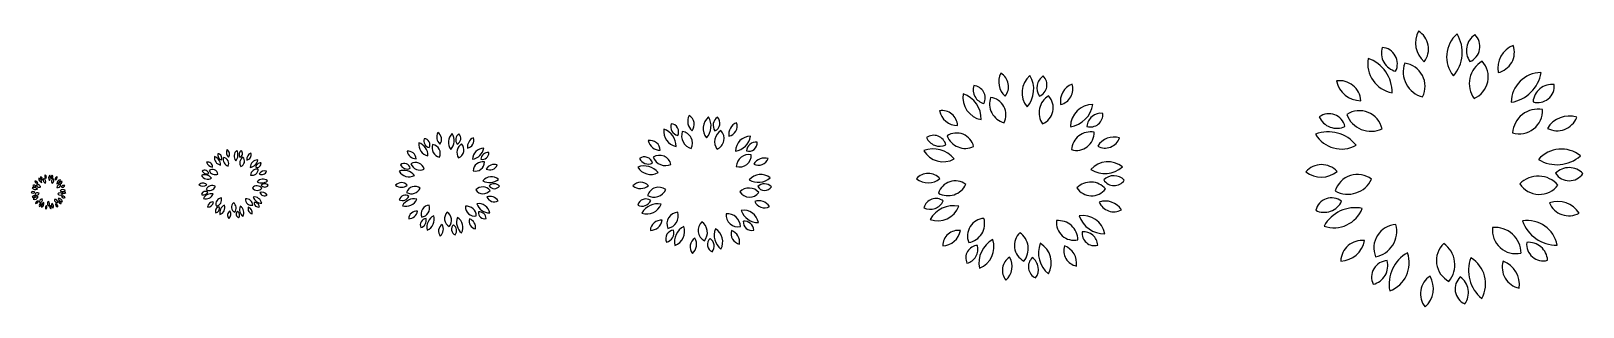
# Model space of a CAD drawing. Extents: x 188.6 to 222.4, y 51.8 to 57.9.
import ezdxf

# ---------------------------------------------------------------- set-up
doc = ezdxf.new("R2010")
doc.units = 0
doc.header["$LTSCALE"] = 10
doc.layers.get('0').update_dxf_attribs({"linetype": 'CONTINUOUS'})

# ---------------------------------------------------------------- blocks, each defined once
blk = doc.blocks.new('A1194DE', base_point=(8.8863, 11.1217))
at = {"color": 0}
for centre, radius, start, end in [((8.8625, 11.5672), 0.0887, 151.7015, 229.7406), ((8.7451, 11.545), 0.0753, 322.8639, 58.5782), ((8.9928, 11.5168), 0.1079, 130.709, 219.1064), ((8.8135, 11.5328), 0.1272, 318.6571, 31.1583), ((9.0236, 11.5394), 0.0681, 123.4613, 215.4329), ((8.9448, 11.5541), 0.059, 293.3115, 45.5828), ((8.7201, 11.5312), 0.0681, 163.4613, 255.4329), ((8.6503, 11.4918), 0.059, 333.3115, 85.5828), ((9.1559, 11.4755), 0.0887, 111.7015, 189.7406), ((9.0517, 11.5339), 0.0753, 282.8639, 18.5782), ((8.711, 11.4941), 0.1079, 170.709, 259.1064), ((8.5634, 11.3911), 0.1272, 358.6571, 71.1583), ((8.8227, 11.4633), 0.0926, 160.5035, 255.3285), ((8.7246, 11.4114), 0.0835, 333.2488, 82.5832), ((9.0585, 11.4214), 0.0926, 120.5035, 215.3285), ((8.9501, 11.4447), 0.0835, 293.2488, 42.5832), ((8.5031, 11.3565), 0.0753, 2.8639, 98.5782), ((8.5787, 11.449), 0.0887, 191.7015, 269.7406), ((9.2232, 11.3531), 0.1079, 90.709, 179.1064), ((9.0962, 11.4805), 0.1272, 278.6571, 351.1583), ((9.2614, 11.3505), 0.0681, 83.4613, 175.4329), ((9.2104, 11.4125), 0.059, 253.3115, 5.5828), ((8.4647, 11.2547), 0.059, 13.3115, 125.5828), ((8.4929, 11.3299), 0.0681, 203.4613, 295.4329), ((8.5733, 11.2409), 0.0835, 13.2488, 122.5832), ((8.615, 11.3437), 0.0926, 200.5035, 295.3285), ((9.2123, 11.2377), 0.0926, 80.5035, 175.3285), ((9.1442, 11.3253), 0.0835, 253.2488, 2.5832), ((9.3216, 11.2166), 0.0887, 71.7015, 149.7406), ((8.4629, 11.1218), 0.1272, 38.6571, 111.1583), ((9.2793, 11.3283), 0.0753, 242.8639, 338.5782), ((8.5097, 11.2955), 0.1079, 210.709, 299.1064), ((9.2945, 11.0795), 0.1079, 50.709, 139.1064), ((9.2791, 11.2588), 0.1272, 238.6571, 311.1583), ((8.4389, 11.0565), 0.0753, 42.8639, 138.5782), ((8.4374, 11.176), 0.0887, 231.7015, 309.7406), ((8.567, 11.0131), 0.0835, 53.2488, 162.5832), ((8.5329, 11.1187), 0.0926, 240.5035, 335.3285), ((9.2121, 10.9982), 0.0926, 40.5035, 135.3285), ((9.3221, 11.053), 0.0681, 43.4613, 135.4329), ((9.3229, 11.1332), 0.059, 213.3115, 325.5828), ((9.2161, 11.1091), 0.0835, 213.2488, 322.5832), ((8.4749, 10.9539), 0.059, 53.3115, 165.5828), ((8.4482, 11.0295), 0.0681, 243.4613, 335.4329), ((8.559, 10.8508), 0.1272, 78.6571, 151.1583), ((8.4832, 11.0141), 0.1079, 250.709, 339.1064), ((9.2822, 10.9117), 0.0887, 31.7015, 109.7406), ((9.3216, 11.0245), 0.0753, 202.8639, 298.5782), ((8.7086, 10.8346), 0.0835, 93.2488, 202.5832), ((8.6145, 10.8935), 0.0926, 280.5035, 15.3285), ((9.1733, 10.8241), 0.1079, 10.709, 99.1064), ((9.2768, 10.9714), 0.1272, 198.6571, 271.1583), ((8.5826, 10.7855), 0.0753, 82.8639, 178.5782), ((8.5046, 10.876), 0.0887, 271.7015, 349.7406), ((9.1322, 10.8972), 0.0835, 173.2488, 282.5832), ((9.0579, 10.8148), 0.0926, 0.5035, 95.3285), ((8.8067, 10.7051), 0.1272, 118.6571, 191.1583), ((8.6437, 10.7814), 0.1079, 290.709, 19.1064), ((8.9318, 10.7888), 0.0835, 133.2488, 242.5832), ((8.8219, 10.7735), 0.0926, 320.5035, 55.3285), ((9.2296, 10.847), 0.059, 173.3115, 285.5828), ((9.1775, 10.7861), 0.0681, 3.4613, 95.4329), ((8.6761, 10.73), 0.059, 93.3115, 205.5828), ((8.607, 10.7707), 0.0681, 283.4613, 15.4329), ((9.0902, 10.7527), 0.1272, 158.6571, 231.1583), ((8.9163, 10.7064), 0.1079, 330.709, 59.1064), ((9.1587, 10.7646), 0.0753, 162.8639, 258.5782), ((9.056, 10.7035), 0.0887, 351.7015, 69.7406), ((8.8668, 10.6702), 0.0753, 122.8639, 218.5782), ((8.7489, 10.6894), 0.0887, 311.7015, 29.7406), ((8.9742, 10.6878), 0.059, 133.3115, 245.5828), ((8.895, 10.6746), 0.0681, 323.4613, 55.4329)]:
    blk.add_arc(centre, radius, start, end, dxfattribs=at)

msp = doc.modelspace()

# ---------------------------------------------------------------- block references
at = {"color": 0}
for p, xscale, yscale, zscale in [((219.395, 54.887), 6.096000000000004, 6.096000000000004, 6.095999999999999), ((210.154, 54.71), 4.572000000000003, 4.572000000000003, 4.572), ((203.215, 54.533), 3.048000000000002, 3.048000000000002, 3.048), ((197.667, 54.533), 2.286000000000001, 2.286000000000001, 2.286), ((193.004, 54.533), 1.524000000000001, 1.524000000000001, 1.524), ((188.967, 54.356), 0.7620000000000005, 0.7620000000000005, 0.7619999999999999)]:
    msp.add_blockref('A1194DE', p, dxfattribs=dict(at, xscale=xscale, yscale=yscale, zscale=zscale))

doc.saveas('drawing.dxf')
